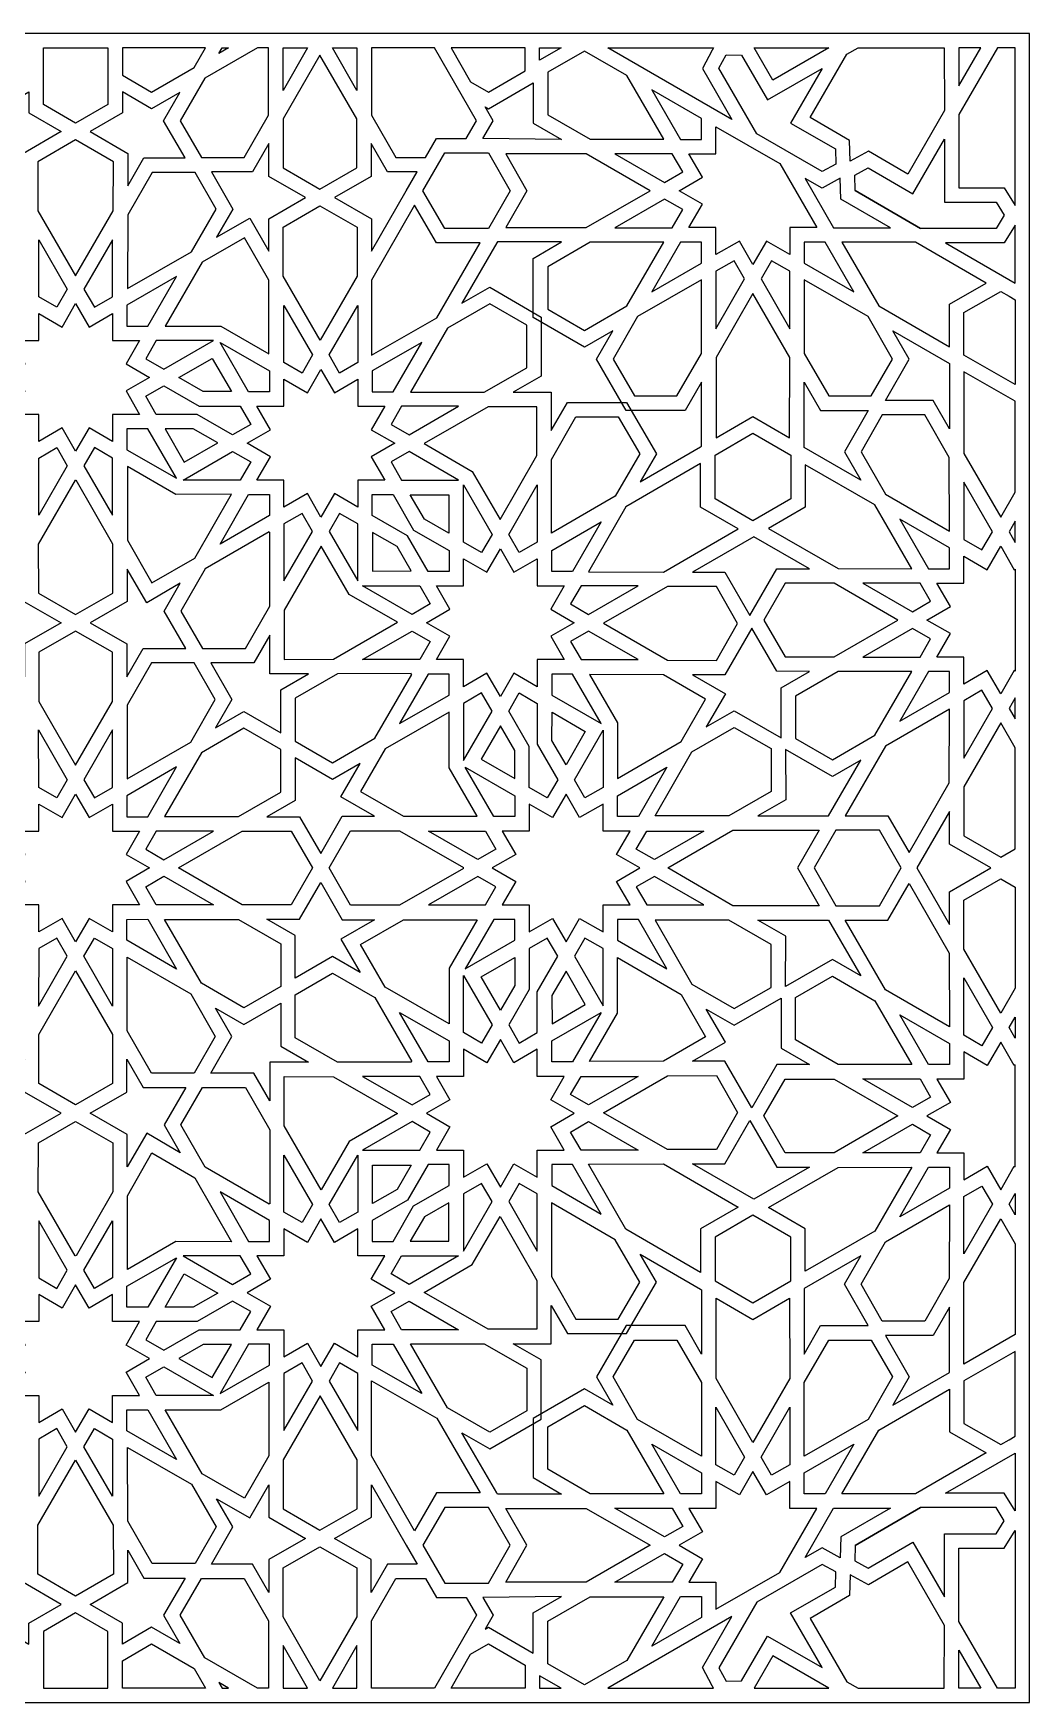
# Model space of a CAD drawing. Header units: millimetres. Extents: x 2369 to 3171, y 64 to 766.
# Drawn here: x 2752 to 3171, y 64 to 766 of the extents above; entities that cross this region are included whole.
import ezdxf

# ---------------------------------------------------------------- set-up
doc = ezdxf.new("R2010")
doc.units = ezdxf.units.MM
doc.layers.get('0').update_dxf_attribs({"color": 1})
doc.layers.add('Layer 01', color=160, linetype='Continuous')
doc.layers.add('Layer 02', color=7, linetype='Continuous')

msp = doc.modelspace()

# ---------------------------------------------------------------- linework, layer by layer
for points in [[(2368.85, 64.41), (3170.85, 64.41), (3170.85, 766.02), (2368.85, 766.02)], [(2783.41, 736.1), (2769.85, 728.26), (2756.28, 736.1), (2756.28, 759.95), (2783.41, 759.95)], [(2789.49, 748.48), (2801.8, 741.37), (2819.64, 751.66), (2824.43, 759.95), (2789.49, 759.95)], [(2850.95, 731.69), (2850.96, 759.95), (2846.26, 759.95), (2824.14, 747.16), (2813.85, 729.32), (2822.78, 713.85), (2840.64, 713.85)], [(2830.1, 757.62), (2831.45, 759.95), (2834.13, 759.95)], [(2857.04, 759.95), (2867.33, 759.95), (2857.03, 742.08)], [(2888.12, 742.08), (2877.81, 759.95), (2888.11, 759.95)], [(2894.18, 759.95), (2894.19, 731.69), (2904.5, 713.85), (2916.89, 713.85), (2921.52, 721.86), (2934, 721.86), (2938.3, 729.31), (2920.64, 759.95)], [(2927.65, 759.95), (2935.87, 745.68), (2943.35, 741.37), (2958.81, 750.3), (2958.81, 759.95)], [(2964.88, 759.95), (2973.92, 759.95), (2964.88, 754.73)], [(3001.59, 748.32), (2983.74, 758.61), (2968.28, 749.68), (2968.28, 731.82), (2986.12, 721.51), (3017.09, 721.5)], [(3045.63, 729.89), (2993.57, 759.95), (3038.02, 759.95), (3037.48, 758.95), (3033.28, 751.27)], [(3055.04, 759.95), (3086.47, 759.95), (3062.89, 746.35)], [(3093.99, 757.27), (3098.77, 759.95), (3135, 759.95), (3135.06, 733.55), (3119.69, 706.89), (3103.08, 716.48), (3095.39, 712.28), (3095.19, 721.03), (3078.58, 730.62)], [(3150.28, 759.95), (3141.07, 759.95), (3141.07, 743.97)], [(3157.29, 759.95), (3141.14, 731.93), (3141.15, 701.16), (3160.22, 701.16), (3164.77, 693.69), (3164.77, 759.95)], [(2857.1, 730.04), (2857.11, 709.44), (2872.57, 700.51), (2888.03, 709.44), (2888.05, 730.04), (2872.57, 756.88)], [(3083.68, 707.92), (3056.15, 723.82), (3040.25, 751.35), (3043.35, 757.02), (3049.8, 756.87), (3060.67, 738.05), (3083.62, 751.29), (3070.38, 728.34), (3089.2, 717.48), (3089.35, 711.02)], [(2941.93, 735.18), (2943.35, 734.36), (2962.21, 745.25), (2962.21, 728.32), (2974.12, 721.43), (2941.01, 721.86), (2945.31, 729.31)], [(3032.94, 721.46), (3032.95, 730.28), (3012.05, 742.36), (3024.13, 721.46)], [(3065.85, 711.3), (3081.39, 684.38), (3070.03, 684.38), (3070.03, 673.02), (3060.2, 678.7), (3054.52, 668.86), (3048.84, 678.7), (3039.01, 673.02), (3039.01, 684.38), (3027.65, 684.38), (3033.33, 694.21), (3023.49, 699.89), (3033.33, 705.57), (3027.65, 715.4), (3039.01, 715.4), (3039.01, 726.79)], [(2915.85, 699.89), (2925.02, 715.79), (2943.38, 715.79), (2952.56, 699.89), (2943.38, 683.99), (2925.02, 683.99)], [(3156.81, 695.09), (3160.17, 689.57), (3156.81, 684.06), (3125.01, 684.06), (3097.48, 699.95), (3125.01, 684.06), (3097.48, 699.95), (3097.33, 706.41), (3103, 709.51), (3121.81, 698.65), (3135.07, 721.58), (3135.08, 695.09)], [(2950.65, 684.43), (2984.47, 684.41), (3011.3, 699.89), (2984.47, 715.36), (2950.65, 715.35), (2959.57, 699.89)], [(3025.05, 707.79), (3020.64, 715.42), (2996.5, 715.43), (3017.42, 703.38)], [(3091.49, 696.4), (3091.28, 705.15), (3083.6, 700.95), (3076.44, 705.09), (3088.39, 684.36), (3112.37, 684.34)], [(3025.05, 691.99), (3017.42, 696.4), (2996.5, 684.34), (3020.64, 684.36)], [(3135.53, 677.98), (3164.77, 661.1), (3164.77, 685.46), (3160.22, 677.98)], [(3032.99, 592.53), (3032.98, 619.49), (3026.09, 607.58), (3001.22, 607.58), (2988.79, 629.11), (2995.66, 641.03), (2983.74, 634.16), (2962.21, 646.59), (2962.21, 671.46), (2974.12, 678.35), (2947.14, 678.36), (2946.89, 677.92), (2946.87, 677.92), (2932.2, 652.58), (2943.95, 659.34), (2965.56, 646.81), (2965.52, 621.95), (2953.75, 615.17), (2969.78, 615.15), (2969.8, 599.12), (2976.58, 610.89), (3001.44, 610.93), (3013.97, 589.32), (3007.21, 577.57), (3032.53, 592.23), (3032.53, 592.27)], [(2986.12, 678.27), (2968.28, 667.96), (2968.28, 650.1), (2983.74, 641.17), (3001.59, 651.46), (3017.09, 678.28)], [(3032.94, 678.31), (3024.13, 678.32), (3012.05, 657.42), (3032.95, 669.5)], [(3076.09, 678.31), (3076.09, 669.5), (3096.99, 657.42), (3084.91, 678.32)], [(3152.64, 661.09), (3122.92, 678.27), (3091.94, 678.28), (3107.45, 651.46), (3137.18, 634.32), (3137.18, 652.16)], [(3046.62, 670.42), (3038.99, 666.02), (3038.97, 641.87), (3051.03, 662.79)], [(3070.06, 641.87), (3070.05, 666.02), (3062.42, 670.42), (3058.01, 662.79)], [(3006.09, 646.96), (2995.8, 629.11), (3004.73, 613.65), (3022.59, 613.65), (3032.89, 631.49), (3032.91, 662.46)], [(3076.14, 631.49), (3086.45, 613.65), (3104.31, 613.65), (3113.24, 629.11), (3102.95, 646.96), (3076.13, 662.46)], [(3069.98, 596.04), (3069.99, 629.84), (3054.52, 656.67), (3039.04, 629.84), (3039.06, 596.04), (3054.52, 604.96)], [(3164.77, 654.09), (3164.77, 618.38), (3143.25, 630.8), (3143.25, 648.66), (3158.72, 657.58), (3162.32, 655.5)], [(3137.19, 627.29), (3137.17, 599.81), (3130.29, 611.73), (3110.21, 611.73), (3120.25, 629.11), (3113.38, 641.03), (3137.18, 627.31), (3137.18, 627.3)], [(3103.02, 607.58), (3092.99, 590.19), (3099.86, 578.27), (3076.05, 592), (3076.06, 619.49), (3082.95, 607.58)], [(3143.26, 623.79), (3143.24, 589.47), (3158.72, 562.63), (3164.77, 573.14), (3164.77, 611.37)], [(3137.09, 587.82), (3126.78, 605.65), (3108.93, 605.65), (3100, 590.19), (3110.29, 572.34), (3137.11, 556.84)], [(3038.61, 588.76), (3054.52, 597.95), (3070.43, 588.76), (3070.43, 570.39), (3054.52, 561.2), (3038.61, 570.39)], [(3061.05, 557.96), (3090.31, 541.04), (3121.29, 541.02), (3105.79, 567.84), (3076.51, 584.73), (3076.51, 566.88)], [(3150.82, 548.89), (3155.23, 556.52), (3143.17, 577.43), (3143.18, 553.29)], [(3137.14, 540.99), (3137.15, 549.8), (3116.25, 561.88), (3128.33, 540.98)], [(3053.21, 521.29), (3064.56, 540.95), (3078.32, 540.96), (3054.98, 554.45), (3029.14, 539.6), (3042.68, 539.59)], [(3164.77, 560.98), (3162.2, 556.52), (3164.77, 552.07)], [(3164.77, 540.83), (3164.77, 498), (3164.39, 498.22), (3158.72, 488.39), (3153.04, 498.22), (3143.2, 492.54), (3143.2, 503.9), (3131.85, 503.9), (3137.53, 513.74), (3127.69, 519.41), (3137.53, 525.09), (3131.85, 534.93), (3143.2, 534.93), (3143.2, 546.28), (3153.04, 540.61), (3158.72, 550.44), (3164.39, 540.61)], [(3088.66, 534.89), (3068.06, 534.88), (3059.14, 519.41), (3068.06, 503.95), (3088.66, 503.94), (3115.5, 519.41)], [(3100.7, 534.96), (3121.61, 522.9), (3129.24, 527.31), (3124.84, 534.95)], [(2769.85, 514.8), (2754.38, 505.87), (2754.37, 485.27), (2769.85, 458.43), (2785.32, 485.27), (2785.31, 505.87)], [(3066.4, 469.99), (3066.4, 490.99), (3078.32, 497.87), (3064.56, 497.88), (3054.06, 516.06), (3042.67, 496.41), (3029.09, 496.43), (3042.96, 488.4), (3034.96, 474.5), (3046.72, 481.31)], [(3129.24, 511.52), (3121.61, 515.93), (3100.7, 503.87), (3124.84, 503.88)], [(2818.27, 468.15), (2828.56, 485.99), (2819.64, 501.46), (2801.78, 501.46), (2791.47, 483.62), (2791.45, 452.64)], [(3090.31, 497.79), (3072.48, 487.48), (3072.48, 469.62), (3087.94, 460.7), (3105.79, 470.99), (3121.29, 497.81)], [(3137.14, 497.84), (3128.33, 497.84), (3116.25, 476.94), (3137.15, 489.03)], [(3150.82, 489.94), (3143.18, 485.54), (3143.17, 461.4), (3155.23, 482.31)], [(3164.77, 477.85), (3164.77, 486.76), (3162.2, 482.31)], [(3120.15, 421.7), (3137.09, 451.01), (3137.11, 481.99), (3110.29, 466.49), (3093.38, 437.16), (3111.22, 437.16)], [(2761.95, 444.69), (2754.32, 449.09), (2754.3, 473.23), (2766.36, 452.32)], [(2777.74, 444.69), (2785.38, 449.09), (2785.39, 473.23), (2773.33, 452.32)], [(2838.25, 436.84), (2856.09, 447.15), (2856.09, 465.01), (2840.62, 473.94), (2822.78, 463.64), (2807.27, 436.82)], [(3164.77, 465.69), (3158.72, 476.2), (3143.24, 449.36), (3143.25, 428.76), (3158.72, 419.83), (3164.77, 423.33)], [(3068.28, 465.03), (3068.32, 443.93), (3056.59, 437.14), (3085.89, 437.16), (3086.37, 437.16), (3099.86, 460.56), (3087.94, 453.68)], [(2791.42, 436.79), (2800.24, 436.79), (2812.32, 457.69), (2791.42, 445.61)], [(2769.85, 384.19), (2764.17, 394.03), (2754.33, 388.35), (2754.33, 399.7), (2742.98, 399.7), (2748.66, 409.54), (2738.82, 415.22), (2748.66, 420.9), (2742.98, 430.73), (2754.33, 430.73), (2754.33, 442.09), (2764.17, 436.41), (2769.85, 446.24), (2775.53, 436.41), (2785.36, 442.09), (2785.36, 430.73), (2796.72, 430.73), (2791.04, 420.9), (2800.87, 415.22), (2791.04, 409.54), (2796.72, 399.7), (2785.36, 399.7), (2785.36, 388.35), (2775.53, 394.03)], [(3123.42, 415.22), (3137.17, 391.42), (3137.18, 405.18), (3154.57, 415.22), (3137.18, 425.26), (3137.17, 439.02)], [(2799.32, 423.11), (2806.95, 418.7), (2827.86, 430.76), (2803.72, 430.75)], [(2813.06, 415.22), (2839.9, 430.69), (2860.5, 430.68), (2869.43, 415.22), (2860.5, 399.75), (2839.9, 399.74)], [(3116.88, 415.22), (3107.72, 431.08), (3089.4, 431.08), (3080.24, 415.22), (3089.4, 399.35), (3107.72, 399.35)], [(2799.32, 407.32), (2806.95, 411.73), (2827.86, 399.67), (2803.72, 399.69)], [(3120.15, 408.74), (3137.09, 379.42), (3137.11, 348.45), (3110.29, 363.95), (3093.38, 393.28), (3111.22, 393.28)], [(3164.77, 364.74), (3158.72, 354.23), (3143.24, 381.07), (3143.25, 401.67), (3158.72, 410.6), (3164.77, 407.1)], [(2791.42, 393.64), (2800.24, 393.65), (2812.32, 372.75), (2791.42, 384.83)], [(2838.25, 393.59), (2856.09, 383.28), (2856.09, 365.43), (2840.62, 356.5), (2822.78, 366.79), (2807.27, 393.61)], [(3068.28, 365.4), (3068.32, 386.51), (3056.59, 393.29), (3085.89, 393.28), (3086.37, 393.28), (3099.86, 369.88), (3087.94, 376.75)], [(2761.95, 385.75), (2754.32, 381.34), (2754.3, 357.2), (2766.36, 378.12)], [(2777.74, 385.75), (2785.38, 381.34), (2785.39, 357.2), (2773.33, 378.12)], [(2769.85, 315.64), (2754.38, 324.57), (2754.37, 345.17), (2769.85, 372), (2785.32, 345.17), (2785.31, 324.57)], [(2818.27, 362.29), (2828.56, 344.44), (2819.64, 328.98), (2801.78, 328.98), (2791.47, 346.81), (2791.45, 377.79)], [(3090.31, 332.64), (3072.48, 342.95), (3072.48, 360.81), (3087.94, 369.74), (3105.79, 359.45), (3121.29, 332.63)], [(3150.82, 340.49), (3143.18, 344.89), (3143.17, 369.03), (3155.23, 348.12)], [(3066.4, 360.45), (3066.4, 339.45), (3078.32, 332.56), (3064.56, 332.56), (3054.06, 314.37), (3042.67, 334.02), (3029.09, 334), (3042.96, 342.04), (3034.96, 355.93), (3046.72, 349.12)], [(3137.14, 332.6), (3128.33, 332.59), (3116.25, 353.49), (3137.15, 341.41)], [(3164.77, 352.58), (3164.77, 343.67), (3162.2, 348.12)], [(3164.77, 289.61), (3164.77, 332.43), (3164.39, 332.21), (3158.72, 342.05), (3153.04, 332.21), (3143.2, 337.89), (3143.2, 326.53), (3131.85, 326.53), (3137.53, 316.7), (3127.69, 311.02), (3137.53, 305.34), (3131.85, 295.51), (3143.2, 295.51), (3143.2, 284.15), (3153.04, 289.83), (3158.72, 279.99), (3164.39, 289.83)], [(3088.66, 295.55), (3068.06, 295.56), (3059.14, 311.02), (3068.06, 326.48), (3088.66, 326.5), (3115.5, 311.02)], [(3129.24, 318.92), (3121.61, 314.51), (3100.7, 326.57), (3124.84, 326.55)], [(3053.21, 309.14), (3064.56, 289.48), (3078.32, 289.48), (3054.98, 275.98), (3029.14, 290.83), (3042.68, 290.85)], [(3100.7, 295.48), (3121.61, 307.53), (3129.24, 303.12), (3124.84, 295.49)], [(3061.05, 272.48), (3090.31, 289.4), (3121.29, 289.41), (3105.79, 262.59), (3076.51, 245.71), (3076.51, 263.56)], [(3137.14, 289.44), (3137.15, 280.63), (3116.25, 268.55), (3128.33, 289.45)], [(3150.82, 281.55), (3155.23, 273.92), (3143.17, 253.01), (3143.18, 277.15)], [(3164.77, 269.46), (3162.2, 273.92), (3164.77, 278.37)], [(3038.61, 241.67), (3054.52, 232.49), (3070.43, 241.67), (3070.43, 260.05), (3054.52, 269.24), (3038.61, 260.05)], [(3137.09, 242.62), (3126.78, 224.78), (3108.93, 224.78), (3100, 240.25), (3110.29, 258.09), (3137.11, 273.6)], [(3143.26, 206.65), (3143.24, 240.97), (3158.72, 267.81), (3164.77, 257.3), (3164.77, 219.07)], [(3032.99, 237.9), (3032.98, 210.94), (3026.09, 222.86), (3001.22, 222.86), (2988.79, 201.32), (2995.66, 189.4), (2983.74, 196.28), (2962.21, 183.84), (2962.21, 158.97), (2974.12, 152.09), (2947.14, 152.07), (2946.89, 152.52), (2946.87, 152.52), (2932.2, 177.85), (2943.95, 171.09), (2965.56, 183.62), (2965.52, 208.49), (2953.75, 215.27), (2969.78, 215.28), (2969.8, 231.32), (2976.58, 219.54), (3001.44, 219.5), (3013.97, 241.12), (3007.21, 252.86), (3032.53, 238.2), (3032.53, 238.17)], [(3103.02, 222.86), (3092.99, 240.24), (3099.86, 252.16), (3076.05, 238.43), (3076.06, 210.94), (3082.95, 222.86)], [(3069.98, 234.4), (3069.99, 200.6), (3054.52, 173.76), (3039.04, 200.6), (3039.06, 234.4), (3054.52, 225.47)], [(3137.19, 203.14), (3137.17, 230.62), (3130.29, 218.71), (3110.21, 218.71), (3120.25, 201.32), (3113.38, 189.4), (3137.18, 203.13), (3137.18, 203.14)], [(3006.09, 183.47), (2995.8, 201.32), (3004.73, 216.78), (3022.59, 216.78), (3032.89, 198.95), (3032.91, 167.97)], [(3076.14, 198.95), (3086.45, 216.78), (3104.31, 216.78), (3113.24, 201.32), (3102.95, 183.47), (3076.13, 167.97)], [(3164.77, 176.35), (3164.77, 212.05), (3143.25, 199.63), (3143.25, 181.78), (3158.72, 172.85), (3162.32, 174.93)], [(3152.64, 169.35), (3122.92, 152.17), (3091.94, 152.15), (3107.45, 178.97), (3137.18, 196.12), (3137.18, 178.27)], [(2986.12, 152.17), (2968.28, 162.48), (2968.28, 180.34), (2983.74, 189.26), (3001.59, 178.97), (3017.09, 152.15)], [(3046.62, 160.02), (3038.99, 164.42), (3038.97, 188.56), (3051.03, 167.65)], [(3070.06, 188.56), (3070.05, 164.42), (3062.42, 160.02), (3058.01, 167.65)], [(3032.94, 152.12), (3024.13, 152.12), (3012.05, 173.01), (3032.95, 160.93)], [(3076.09, 152.12), (3076.09, 160.93), (3096.99, 173.01), (3084.91, 152.12)], [(3135.53, 152.45), (3164.77, 169.33), (3164.77, 144.97), (3160.22, 152.45)], [(3065.85, 119.14), (3081.39, 146.06), (3070.03, 146.06), (3070.03, 157.41), (3060.2, 151.74), (3054.52, 161.57), (3048.84, 151.74), (3039.01, 157.41), (3039.01, 146.06), (3027.65, 146.06), (3033.33, 136.22), (3023.49, 130.55), (3033.33, 124.87), (3027.65, 115.03), (3039.01, 115.03), (3039.01, 103.65)], [(2915.85, 130.55), (2925.02, 114.65), (2943.38, 114.65), (2952.56, 130.55), (2943.38, 146.44), (2925.02, 146.44)], [(2950.65, 146), (2984.47, 146.02), (3011.3, 130.55), (2984.47, 115.07), (2950.65, 115.09), (2959.57, 130.55)], [(3025.05, 138.44), (3017.42, 134.03), (2996.5, 146.09), (3020.64, 146.08)], [(3091.49, 134.03), (3091.28, 125.28), (3083.6, 129.48), (3076.44, 125.35), (3088.39, 146.08), (3112.37, 146.09)], [(3156.81, 135.34), (3160.17, 140.86), (3156.81, 146.38), (3125.01, 146.38), (3097.48, 130.48), (3125.01, 146.38), (3097.48, 130.48), (3097.33, 124.02), (3103, 120.93), (3121.81, 131.79), (3135.07, 108.85), (3135.08, 135.34)], [(3157.29, 70.49), (3141.14, 98.51), (3141.15, 129.27), (3160.22, 129.27), (3164.77, 136.75), (3164.77, 70.49)], [(2857.1, 100.4), (2857.11, 121), (2872.57, 129.92), (2888.03, 121), (2888.05, 100.4), (2872.57, 73.56)], [(3025.05, 122.65), (3020.64, 115.01), (2996.5, 115), (3017.42, 127.06)], [(3083.68, 122.51), (3056.15, 106.62), (3040.25, 79.08), (3043.35, 73.41), (3049.8, 73.57), (3060.67, 92.38), (3083.62, 79.15), (3070.38, 102.1), (3089.2, 112.96), (3089.35, 119.42)], [(3093.99, 73.17), (3098.77, 70.49), (3135, 70.49), (3135.06, 96.88), (3119.69, 123.55), (3103.08, 113.96), (3095.39, 118.16), (3095.19, 109.4), (3078.58, 99.82)], [(2850.95, 98.75), (2850.96, 70.49), (2846.26, 70.49), (2824.14, 83.27), (2813.85, 101.12), (2822.78, 116.58), (2840.64, 116.58)], [(2894.18, 70.49), (2894.19, 98.75), (2904.5, 116.58), (2916.89, 116.58), (2921.52, 108.57), (2934, 108.57), (2938.3, 101.12), (2920.64, 70.49)], [(2941.93, 95.26), (2943.35, 96.07), (2962.21, 85.19), (2962.21, 102.12), (2974.12, 109), (2941.01, 108.57), (2945.31, 101.12)], [(3001.59, 82.12), (2983.74, 71.83), (2968.28, 80.76), (2968.28, 98.61), (2986.12, 108.92), (3017.09, 108.94)], [(3032.94, 108.97), (3032.95, 100.16), (3012.05, 88.08), (3024.13, 108.97)], [(2783.41, 94.34), (2769.85, 102.17), (2756.28, 94.34), (2756.28, 70.49), (2783.41, 70.49)], [(3045.63, 100.54), (2993.57, 70.49), (3038.02, 70.49), (3037.48, 71.48), (3033.28, 79.16)], [(2789.49, 81.96), (2801.8, 89.06), (2819.64, 78.77), (2824.43, 70.49), (2789.49, 70.49)], [(2857.04, 70.49), (2867.33, 70.49), (2857.03, 88.36)], [(2888.12, 88.36), (2877.81, 70.49), (2888.11, 70.49)], [(2927.65, 70.49), (2935.87, 84.75), (2943.35, 89.06), (2958.81, 80.13), (2958.81, 70.49)], [(3150.28, 70.49), (3141.07, 70.49), (3141.07, 86.47)], [(3055.04, 70.49), (3086.47, 70.49), (3062.89, 84.09)], [(2830.1, 72.81), (2831.45, 70.49), (2834.13, 70.49)], [(2964.88, 70.49), (2973.92, 70.49), (2964.88, 75.7)]]:
    msp.add_lwpolyline(points, close=True)
at = {"layer": 'Layer 01'}
for points in [[(2766.34, 658.49), (2761.95, 650.88), (2754.33, 655.27), (2754.33, 679.29)], [(2773.35, 658.49), (2777.75, 650.88), (2785.36, 655.27), (2785.36, 679.29)], [(2800.22, 642.98), (2812.23, 663.77), (2791.43, 651.77), (2791.43, 642.98)], [(2769.85, 652.42), (2775.53, 642.58), (2785.36, 648.26), (2785.36, 636.9), (2796.72, 636.9), (2791.04, 627.07), (2800.87, 621.39), (2791.04, 615.71), (2796.72, 605.88), (2785.36, 605.88), (2785.36, 594.52), (2775.53, 600.2), (2769.85, 590.36), (2764.17, 600.2), (2754.33, 594.52), (2754.33, 605.88), (2742.98, 605.88), (2748.66, 615.71), (2738.82, 621.39), (2748.66, 627.07), (2742.98, 636.9), (2754.33, 636.9), (2754.33, 648.26), (2764.17, 642.58)], [(2857.42, 627.65), (2857.42, 651.66), (2869.43, 630.87), (2865.03, 623.26)], [(2888.45, 627.65), (2880.83, 623.26), (2876.44, 630.87), (2888.45, 651.66)], [(2803.73, 636.9), (2799.34, 629.29), (2806.95, 624.9), (2827.74, 636.9)], [(2851.35, 624.14), (2851.35, 615.36), (2842.56, 615.36), (2830.55, 636.15)], [(2894.52, 624.14), (2894.52, 615.36), (2903.31, 615.36), (2915.32, 636.15)], [(2867.26, 572.58), (2857.42, 566.9), (2857.42, 578.25), (2846.06, 578.25), (2851.74, 588.09), (2841.91, 593.77), (2851.74, 599.45), (2846.06, 609.28), (2857.42, 609.28), (2857.42, 620.64), (2867.26, 614.96), (2872.93, 624.79), (2878.61, 614.96), (2888.45, 620.64), (2888.45, 609.28), (2899.8, 609.28), (2894.12, 599.45), (2903.96, 593.77), (2894.12, 588.09), (2899.8, 578.25), (2888.45, 578.25), (2888.45, 566.9), (2878.61, 572.58), (2872.93, 562.74)], [(2835.83, 597.27), (2820.93, 605.88), (2803.73, 605.88), (2799.34, 613.49), (2806.95, 617.88), (2821.85, 609.28), (2839.05, 609.28), (2843.45, 601.67)], [(2910.03, 597.27), (2930.83, 609.28), (2906.82, 609.28), (2902.42, 601.67)], [(2800.22, 599.8), (2791.43, 599.8), (2791.43, 591.01), (2812.23, 579.01)], [(2766.34, 584.29), (2754.33, 563.49), (2754.33, 587.51), (2761.95, 591.9)], [(2773.35, 584.29), (2785.36, 563.49), (2785.36, 587.51), (2777.75, 591.9)], [(2835.83, 590.26), (2843.45, 585.87), (2839.05, 578.25), (2815.04, 578.25)], [(2910.03, 590.26), (2902.42, 585.87), (2906.82, 578.25), (2930.83, 578.25)], [(2944.89, 555.4), (2940.5, 547.79), (2932.88, 552.19), (2932.88, 576.2)], [(2951.9, 555.4), (2963.91, 576.2), (2963.91, 552.19), (2956.3, 547.79)], [(2851.35, 563.39), (2830.55, 551.39), (2842.56, 572.18), (2851.35, 572.18)], [(2903.31, 572.18), (2911.91, 557.28), (2926.81, 548.68), (2926.81, 539.89), (2918.02, 539.89), (2909.42, 554.79), (2894.52, 563.39), (2894.52, 572.18)], [(2857.42, 559.89), (2857.42, 535.87), (2869.43, 556.67), (2865.03, 564.28)], [(2888.45, 559.89), (2880.83, 564.28), (2876.44, 556.67), (2888.45, 535.87)], [(2978.77, 539.89), (2969.98, 539.89), (2969.98, 548.68), (2990.78, 560.69)], [(2963.91, 533.82), (2975.27, 533.82), (2969.59, 523.98), (2979.42, 518.3), (2969.59, 512.63), (2975.27, 502.79), (2963.91, 502.79), (2963.91, 491.43), (2954.08, 497.11), (2948.4, 487.28), (2942.72, 497.11), (2932.88, 491.43), (2932.88, 502.79), (2921.53, 502.79), (2927.21, 512.63), (2917.37, 518.3), (2927.21, 523.98), (2921.53, 533.82), (2932.88, 533.82), (2932.88, 545.17), (2942.72, 539.5), (2948.4, 549.33), (2954.08, 539.5), (2963.91, 545.17)], [(2914.51, 533.82), (2918.91, 526.21), (2911.3, 521.81), (2890.5, 533.82)], [(2982.28, 533.82), (2977.89, 526.21), (2985.5, 521.81), (3006.29, 533.82)], [(2914.51, 502.79), (2890.5, 502.79), (2911.3, 514.8), (2918.91, 510.4)], [(2982.28, 502.79), (3006.29, 502.79), (2985.5, 514.8), (2977.89, 510.4)], [(2918.02, 496.72), (2906.01, 475.92), (2926.81, 487.93), (2926.81, 496.72)], [(2978.77, 496.72), (2969.98, 496.72), (2969.98, 487.93), (2990.78, 475.92)], [(2944.89, 481.2), (2940.5, 488.82), (2932.88, 484.42), (2932.88, 460.41)], [(2960.51, 449.1), (2960.51, 466.3), (2951.9, 481.2), (2956.3, 488.82), (2963.91, 484.42), (2963.91, 467.22), (2972.51, 452.32), (2968.12, 444.71)], [(2991.53, 449.1), (2983.92, 444.71), (2979.53, 452.32), (2991.53, 473.11)], [(2954.43, 445.59), (2954.43, 436.8), (2945.64, 436.8), (2933.64, 457.6)], [(2997.61, 445.59), (3018.4, 457.6), (3006.4, 436.8), (2997.61, 436.8)], [(2944.99, 415.22), (2954.83, 409.54), (2949.15, 399.7), (2960.51, 399.7), (2960.51, 388.35), (2970.34, 394.03), (2976.02, 384.19), (2981.7, 394.03), (2991.53, 388.35), (2991.53, 399.7), (3002.89, 399.7), (2997.21, 409.54), (3007.05, 415.22), (2997.21, 420.9), (3002.89, 430.73), (2991.53, 430.73), (2991.53, 442.09), (2981.7, 436.41), (2976.02, 446.24), (2970.34, 436.41), (2960.51, 442.09), (2960.51, 430.73), (2949.15, 430.73), (2954.83, 420.9)], [(2938.92, 418.72), (2918.12, 430.73), (2942.14, 430.73), (2946.53, 423.12)], [(3013.12, 418.72), (3005.51, 423.12), (3009.9, 430.73), (3033.92, 430.73)], [(2938.92, 411.71), (2918.12, 399.7), (2942.14, 399.7), (2946.53, 407.32)], [(3013.12, 411.71), (3005.51, 407.32), (3009.9, 399.7), (3033.92, 399.7)], [(2954.43, 384.84), (2954.43, 393.63), (2945.64, 393.63), (2933.64, 372.83)], [(2997.61, 384.84), (3018.4, 372.83), (3006.4, 393.63), (2997.61, 393.63)], [(2960.51, 381.33), (2960.51, 364.13), (2951.9, 349.23), (2956.3, 341.62), (2963.91, 346.01), (2963.91, 363.22), (2972.51, 378.12), (2968.12, 385.73)], [(2991.53, 381.33), (2983.92, 385.73), (2979.53, 378.12), (2991.53, 357.32)], [(2944.89, 349.23), (2940.5, 341.62), (2932.88, 346.01), (2932.88, 370.03)], [(2918.02, 333.72), (2906.01, 354.51), (2926.81, 342.51), (2926.81, 333.72)], [(2978.77, 333.72), (2969.98, 333.72), (2969.98, 342.51), (2990.78, 354.51)], [(2963.91, 296.62), (2975.27, 296.62), (2969.59, 306.45), (2979.42, 312.13), (2969.59, 317.81), (2975.27, 327.64), (2963.91, 327.64), (2963.91, 339), (2954.08, 333.32), (2948.4, 343.16), (2942.72, 333.32), (2932.88, 339), (2932.88, 327.64), (2921.53, 327.64), (2927.21, 317.81), (2917.37, 312.13), (2927.21, 306.45), (2921.53, 296.62), (2932.88, 296.62), (2932.88, 285.26), (2942.72, 290.94), (2948.4, 281.1), (2954.08, 290.94), (2963.91, 285.26)], [(2914.51, 327.64), (2890.5, 327.64), (2911.3, 315.64), (2918.91, 320.03)], [(2982.28, 327.64), (3006.29, 327.64), (2985.5, 315.64), (2977.89, 320.03)], [(2914.51, 296.62), (2918.91, 304.23), (2911.3, 308.62), (2890.5, 296.62)], [(2982.28, 296.62), (2977.89, 304.23), (2985.5, 308.62), (3006.29, 296.62)], [(2857.42, 270.55), (2857.42, 294.56), (2869.43, 273.77), (2865.03, 266.15)], [(2888.45, 270.55), (2880.83, 266.15), (2876.44, 273.77), (2888.45, 294.56)], [(2903.31, 258.25), (2911.91, 273.15), (2926.81, 281.75), (2926.81, 290.54), (2918.02, 290.54), (2909.42, 275.64), (2894.52, 267.04), (2894.52, 258.25)], [(2978.77, 290.54), (2969.98, 290.54), (2969.98, 281.75), (2990.78, 269.75)], [(2944.89, 275.03), (2940.5, 282.64), (2932.88, 278.25), (2932.88, 254.23)], [(2951.9, 275.03), (2963.91, 254.23), (2963.91, 278.25), (2956.3, 282.64)], [(2851.35, 267.04), (2830.55, 279.05), (2842.56, 258.25), (2851.35, 258.25)], [(2766.34, 246.14), (2754.33, 266.94), (2754.33, 242.93), (2761.95, 238.53)], [(2773.35, 246.14), (2785.36, 266.94), (2785.36, 242.93), (2777.75, 238.53)], [(2867.26, 257.86), (2857.42, 263.54), (2857.42, 252.18), (2846.06, 252.18), (2851.74, 242.34), (2841.91, 236.67), (2851.74, 230.99), (2846.06, 221.15), (2857.42, 221.15), (2857.42, 209.8), (2867.26, 215.47), (2872.93, 205.64), (2878.61, 215.47), (2888.45, 209.8), (2888.45, 221.15), (2899.8, 221.15), (2894.12, 230.99), (2903.96, 236.67), (2894.12, 242.34), (2899.8, 252.18), (2888.45, 252.18), (2888.45, 263.54), (2878.61, 257.86), (2872.93, 267.69)], [(2800.22, 230.63), (2791.43, 230.63), (2791.43, 239.42), (2812.23, 251.43)], [(2835.83, 240.17), (2843.45, 244.57), (2839.05, 252.18), (2815.04, 252.18)], [(2910.03, 240.17), (2902.42, 244.57), (2906.82, 252.18), (2930.83, 252.18)], [(2769.85, 178.02), (2775.53, 187.85), (2785.36, 182.17), (2785.36, 193.53), (2796.72, 193.53), (2791.04, 203.37), (2800.87, 209.04), (2791.04, 214.72), (2796.72, 224.56), (2785.36, 224.56), (2785.36, 235.91), (2775.53, 230.24), (2769.85, 240.07), (2764.17, 230.24), (2754.33, 235.91), (2754.33, 224.56), (2742.98, 224.56), (2748.66, 214.72), (2738.82, 209.04), (2748.66, 203.37), (2742.98, 193.53), (2754.33, 193.53), (2754.33, 182.17), (2764.17, 187.85)], [(2835.83, 233.16), (2820.93, 224.56), (2803.73, 224.56), (2799.34, 216.95), (2806.95, 212.55), (2821.85, 221.15), (2839.05, 221.15), (2843.45, 228.77)], [(2910.03, 233.16), (2930.83, 221.15), (2906.82, 221.15), (2902.42, 228.77)], [(2851.35, 206.29), (2851.35, 215.08), (2842.56, 215.08), (2830.55, 194.28)], [(2894.52, 206.29), (2894.52, 215.08), (2903.31, 215.08), (2915.32, 194.28)], [(2803.73, 193.53), (2799.34, 201.14), (2806.95, 205.54), (2827.74, 193.53)], [(2857.42, 202.78), (2857.42, 178.77), (2869.43, 199.57), (2865.03, 207.18)], [(2888.45, 202.78), (2880.83, 207.18), (2876.44, 199.57), (2888.45, 178.77)], [(2800.22, 187.46), (2812.23, 166.66), (2791.43, 178.67), (2791.43, 187.46)], [(2766.34, 171.94), (2761.95, 179.56), (2754.33, 175.16), (2754.33, 151.15)], [(2773.35, 171.94), (2777.75, 179.56), (2785.36, 175.16), (2785.36, 151.15)]]:
    msp.add_lwpolyline(points, close=True, dxfattribs=at)
at = {"layer": 'Layer 02'}
for points in [[(2763.79, 724.75), (2747.91, 715.55), (2747.92, 701.96), (2741.14, 713.69), (2723.81, 713.66), (2732.85, 729.31), (2725.98, 741.23), (2737.9, 734.36), (2750.21, 741.46), (2750.21, 732.59)], [(2775.91, 724.75), (2791.79, 715.55), (2791.77, 701.96), (2798.56, 713.69), (2815.88, 713.66), (2806.84, 729.31), (2813.71, 741.23), (2801.79, 734.36), (2789.49, 741.46), (2789.49, 732.59)], [(2769.85, 721.24), (2753.99, 712.05), (2754.01, 691.45), (2769.85, 664.09), (2785.68, 691.45), (2785.71, 712.05)], [(2866.5, 697), (2851.03, 705.93), (2851.03, 719.69), (2844.14, 707.78), (2826.92, 707.78), (2835.94, 692.09), (2829.13, 680.33), (2843.03, 688.33), (2851.06, 674.46), (2851.04, 688.04)], [(2913.39, 707.78), (2901, 707.78), (2894.11, 719.69), (2894.11, 705.93), (2878.65, 697.01), (2894.22, 688.05), (2894.23, 674.51), (2908.84, 699.87), (2908.83, 699.89)], [(2802.06, 707.61), (2791.76, 689.81), (2791.72, 658.79), (2818.61, 674.27), (2828.93, 692.1), (2820.03, 707.58)], [(2888.15, 684.54), (2888.17, 663.98), (2872.69, 637.09), (2857.15, 663.94), (2857.12, 684.54), (2872.57, 693.5)], [(2939.85, 677.92), (2921.52, 677.92), (2912.35, 693.8), (2894.25, 662.36), (2894.28, 630.75), (2921.68, 646.52)], [(2807.5, 642.97), (2830.86, 642.94), (2851.11, 631.28), (2851.07, 662.31), (2840.81, 680.04), (2823.05, 669.82)], [(2943.94, 652.33), (2926.12, 642.07), (2910.57, 615.22), (2941.6, 615.18), (2959.45, 625.46), (2959.48, 643.32)], [(2835.33, 615.46), (2823.5, 615.45), (2813.26, 621.37), (2827.24, 629.42)], [(2916.33, 593.63), (2936.55, 581.92), (2948.26, 561.7), (2963.74, 588.59), (2963.71, 609.08), (2943.22, 609.11)], [(3006.96, 589.31), (2996.7, 571.49), (2969.85, 555.94), (2969.81, 586.97), (2980.09, 604.82), (2997.95, 604.85)], [(2807.45, 599.79), (2815.54, 585.75), (2829.57, 593.87), (2819.3, 599.78)], [(2835.38, 572.29), (2811.93, 572.26), (2791.63, 584.01), (2791.6, 552.98), (2801.94, 535.01), (2819.9, 545.4)], [(3048.41, 557.71), (3032.53, 566.88), (3032.53, 585.21), (3001.15, 567.05), (2985.38, 539.66), (3016.99, 539.62)], [(2769.85, 578.25), (2769.75, 578.08), (2769.66, 578.25), (2754.17, 551.36), (2754.2, 530.8), (2769.85, 521.8), (2785.5, 530.8), (2785.52, 551.36), (2770.04, 578.25), (2769.94, 578.08)], [(2926.68, 555.89), (2916.43, 561.8), (2910.52, 572.05), (2926.66, 572.03)], [(2851.36, 556.22), (2851.36, 556.41), (2851.2, 556.31), (2851.2, 556.5), (2824.35, 540.96), (2814.09, 523.14), (2823.14, 507.52), (2841.19, 507.49), (2851.49, 525.29), (2851.53, 556.31)], [(2894.7, 556.26), (2894.68, 540.05), (2910.89, 540.07), (2904.96, 550.33)], [(2857.56, 523.65), (2857.54, 502.91), (2878.28, 502.93), (2905.13, 518.48), (2884.81, 530.18), (2873.11, 550.5)], [(2748.13, 527.29), (2763.76, 518.3), (2748.31, 509.38), (2748.3, 495.62), (2741.42, 507.53), (2723.58, 507.53), (2732.62, 523.13), (2725.86, 534.87), (2739.98, 526.7), (2748.11, 540.84)], [(2791.57, 527.29), (2775.93, 518.3), (2791.38, 509.38), (2791.39, 495.62), (2798.28, 507.53), (2816.12, 507.53), (2807.07, 523.13), (2813.83, 534.87), (2799.72, 526.7), (2791.58, 540.84)], [(3039.17, 533.52), (3018.61, 533.54), (2991.72, 518.06), (3018.57, 502.52), (3039.17, 502.49), (3048.13, 517.94)], [(2844.69, 501.41), (2826.66, 501.44), (2835.58, 485.99), (2828.7, 474.07), (2840.62, 480.95), (2856.07, 472.03), (2856.04, 490.06), (2867.77, 496.85), (2851.46, 496.83), (2851.48, 513.14)], [(2910.94, 496.57), (2911.04, 496.73), (2910.85, 496.73), (2910.94, 496.9), (2879.92, 496.86), (2862.12, 486.56), (2862.15, 468.51), (2877.77, 459.46), (2895.59, 469.72), (2911.13, 496.57)], [(3024.45, 468.42), (3034.67, 486.18), (3016.94, 496.44), (2985.91, 496.48), (2997.57, 476.24), (2997.6, 452.87)], [(2938.64, 437), (2926.89, 457.3), (2926.92, 480.75), (2900.03, 465.27), (2889.64, 447.32), (2907.61, 436.97)], [(2976, 458.63), (2970.08, 468.87), (2970.09, 480.7), (2984.05, 472.61)], [(2954.42, 452.82), (2954.41, 464.67), (2948.5, 474.94), (2940.38, 460.91)], [(3062.24, 447.43), (3044.44, 437.13), (3013.42, 437.09), (3028.9, 463.98), (3046.73, 474.3), (3062.21, 465.4)], [(2864.01, 436.75), (2872.93, 421.3), (2881.92, 436.94), (2895.46, 436.95), (2881.33, 445.09), (2889.5, 459.2), (2877.76, 452.44), (2862.16, 461.49), (2862.16, 443.65), (2850.25, 436.76)], [(2932.88, 415.22), (2932.71, 415.12), (2932.88, 415.03), (2905.99, 399.54), (2885.43, 399.57), (2876.43, 415.22), (2885.43, 430.87), (2905.99, 430.89), (2932.88, 415.41), (2932.71, 415.31)], [(3018.72, 415.22), (3046.08, 431.05), (3082.39, 431.1), (3073.23, 415.22), (3082.39, 399.34), (3046.08, 399.38)], [(2864.01, 393.68), (2872.93, 409.13), (2881.92, 393.5), (2895.46, 393.48), (2881.33, 385.35), (2889.5, 371.23), (2877.76, 377.99), (2862.16, 368.95), (2862.16, 386.79), (2850.25, 393.67)], [(2938.64, 393.43), (2926.89, 373.14), (2926.92, 349.69), (2900.03, 365.17), (2889.64, 383.12), (2907.61, 393.47)], [(3062.24, 383.01), (3044.44, 393.31), (3013.42, 393.35), (3028.9, 366.46), (3046.73, 356.14), (3062.21, 365.04)], [(2954.42, 377.61), (2954.41, 365.76), (2948.5, 355.5), (2940.38, 369.52)], [(3024.45, 362.02), (3034.67, 344.26), (3016.94, 333.99), (2985.91, 333.95), (2997.57, 354.2), (2997.6, 377.56)], [(2910.94, 333.87), (2911.04, 333.7), (2910.85, 333.7), (2910.94, 333.54), (2879.92, 333.57), (2862.12, 343.87), (2862.15, 361.92), (2877.77, 370.98), (2895.59, 360.72), (2911.13, 333.87)], [(2976, 371.8), (2970.08, 361.57), (2970.09, 349.74), (2984.05, 357.82)], [(2844.69, 329.02), (2826.66, 328.99), (2835.58, 344.44), (2828.7, 356.36), (2840.62, 349.49), (2856.07, 358.41), (2856.04, 340.37), (2867.77, 333.59), (2851.46, 333.61), (2851.48, 317.3)], [(2748.13, 303.15), (2763.76, 312.14), (2748.31, 321.06), (2748.3, 334.82), (2741.42, 322.91), (2723.58, 322.91), (2732.62, 307.3), (2725.86, 295.56), (2739.98, 303.73), (2748.11, 289.6)], [(2791.57, 303.15), (2775.93, 312.14), (2791.38, 321.06), (2791.39, 334.82), (2798.28, 322.91), (2816.12, 322.91), (2807.07, 307.3), (2813.83, 295.56), (2799.72, 303.73), (2791.58, 289.6)], [(2851.36, 274.22), (2851.36, 274.03), (2851.2, 274.12), (2851.2, 273.93), (2824.35, 289.48), (2814.09, 307.29), (2823.14, 322.91), (2841.19, 322.94), (2851.49, 305.15), (2851.53, 274.12)], [(2857.56, 306.78), (2857.54, 327.52), (2878.28, 327.5), (2905.13, 311.96), (2884.81, 300.25), (2873.11, 279.93)], [(3039.17, 296.92), (3018.61, 296.89), (2991.72, 312.37), (3018.57, 327.92), (3039.17, 327.94), (3048.13, 312.49)], [(2769.85, 252.18), (2769.75, 252.35), (2769.66, 252.18), (2754.17, 279.07), (2754.2, 299.63), (2769.85, 308.63), (2785.5, 299.63), (2785.52, 279.07), (2770.04, 252.18), (2769.94, 252.35)], [(2835.38, 258.15), (2811.93, 258.17), (2791.63, 246.43), (2791.6, 277.45), (2801.94, 295.43), (2819.9, 285.04)], [(2894.7, 274.17), (2894.68, 290.38), (2910.89, 290.36), (2904.96, 280.11)], [(3048.41, 272.72), (3032.53, 263.56), (3032.53, 245.22), (3001.15, 263.39), (2985.38, 290.78), (3016.99, 290.82)], [(2926.68, 274.54), (2916.43, 268.64), (2910.52, 258.39), (2926.66, 258.41)], [(3006.96, 241.13), (2996.7, 258.95), (2969.85, 274.49), (2969.81, 243.46), (2980.09, 225.61), (2997.95, 225.58)], [(2916.33, 236.81), (2936.55, 248.51), (2948.26, 268.73), (2963.74, 241.84), (2963.71, 221.35), (2943.22, 221.33)], [(2807.45, 230.64), (2815.54, 244.69), (2829.57, 236.57), (2819.3, 230.66)], [(2835.33, 214.97), (2823.5, 214.99), (2813.26, 209.06), (2827.24, 201.01)], [(2943.94, 178.1), (2926.12, 188.36), (2910.57, 215.22), (2941.6, 215.25), (2959.45, 204.97), (2959.48, 187.12)], [(2807.5, 187.47), (2830.86, 187.5), (2851.11, 199.15), (2851.07, 168.13), (2840.81, 150.39), (2823.05, 160.62)], [(2939.85, 152.52), (2921.52, 152.52), (2912.35, 136.64), (2894.25, 168.08), (2894.28, 199.68), (2921.68, 183.91)], [(2888.15, 145.9), (2888.17, 166.46), (2872.69, 193.34), (2857.15, 166.49), (2857.12, 145.89), (2872.57, 136.94)], [(2802.06, 122.83), (2791.76, 140.62), (2791.72, 171.65), (2818.61, 156.17), (2828.93, 138.34), (2820.03, 122.86)], [(2769.85, 109.19), (2753.99, 118.39), (2754.01, 138.99), (2769.85, 166.34), (2785.68, 138.99), (2785.71, 118.39)], [(2866.5, 133.43), (2851.03, 124.5), (2851.03, 110.74), (2844.14, 122.66), (2826.92, 122.66), (2835.94, 138.35), (2829.13, 150.1), (2843.03, 142.1), (2851.06, 155.98), (2851.04, 142.39)], [(2913.39, 122.66), (2901, 122.66), (2894.11, 110.74), (2894.11, 124.5), (2878.65, 133.43), (2894.22, 142.38), (2894.23, 155.93), (2908.84, 130.56), (2908.83, 130.55)], [(2763.79, 105.69), (2747.91, 114.89), (2747.92, 128.47), (2741.14, 116.75), (2723.81, 116.78), (2732.85, 101.12), (2725.98, 89.2), (2737.9, 96.07), (2750.21, 88.97), (2750.21, 97.85)], [(2775.91, 105.69), (2791.79, 114.89), (2791.77, 128.47), (2798.56, 116.75), (2815.88, 116.78), (2806.84, 101.12), (2813.71, 89.2), (2801.79, 96.07), (2789.49, 88.97), (2789.49, 97.85)]]:
    msp.add_lwpolyline(points, close=True, dxfattribs=at)

doc.saveas('drawing.dxf')
